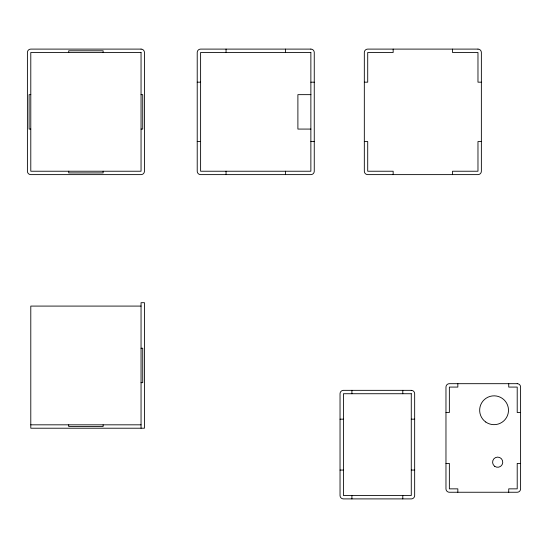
<?xml version="1.0" encoding="UTF-8"?>
<svg xmlns="http://www.w3.org/2000/svg" width="548" height="548" viewBox="0 0 548 548"><rect width="100%" height="100%" fill="white"/><g stroke="black" fill="none" stroke-linecap="round" stroke-linejoin="round"><path stroke-width="0.82" d="M197.218 82.179L200.609 82.179M310.867 82.179L314.257 82.179M364.324 82.179L367.715 82.179L367.715 52.492L393.156 52.492L393.156 49.101M481.363 82.179L477.972 82.179L477.972 52.492L452.525 52.492L452.525 49.101M30.791 94.653L29.099 94.653L29.099 129.075L30.791 129.075M141.048 94.653L142.74 94.653L142.74 129.075L141.048 129.075M310.928 94.653L297.893 94.653L297.893 129.075L310.928 129.075M197.218 141.548L200.609 141.548M310.867 141.548L314.257 141.548M364.324 141.548L367.715 141.548L367.715 171.229L393.156 171.229L393.156 174.62M481.363 141.548L477.972 141.548L477.972 171.229L452.525 171.229L452.525 174.62M141.048 306.085L30.791 306.085L30.791 428.214L144.439 428.214L144.439 302.695L141.048 302.695L141.048 428.214M141.048 348.24L142.74 348.24L142.74 382.662L141.048 382.662M445.969 412.528L449.36 412.528L449.36 387.08L457.84 387.08L457.84 383.689M520.6 412.528L517.209 412.528L517.209 387.08L508.729 387.08L508.729 383.689M340.034 419.172L343.425 419.172M411.274 419.172L414.665 419.172M30.791 424.823L141.048 424.823M445.969 463.409L449.36 463.409L449.36 488.857L457.84 488.857L457.84 492.248M520.6 463.409L517.209 463.409L517.209 488.857L508.729 488.857L508.729 492.248M340.034 470.061L343.425 470.061M411.274 470.061L414.665 470.061M402.794 390.34L402.794 393.731M402.794 495.508L402.794 498.899M351.905 390.34L351.905 393.731M351.905 495.508L351.905 498.899M285.419 49.101L285.419 52.492M285.419 171.229L285.419 174.62M226.05 49.101L226.05 52.492M226.05 171.229L226.05 174.62M103.127 52.492L103.127 50.8L68.712 50.8L68.712 52.492M103.127 171.229L103.127 172.928L68.712 172.928L68.712 171.229M103.127 424.823L103.127 426.515L68.712 426.515L68.712 424.823M141.048 49.101L30.791 49.101A3.391 3.391 0 0 0 27.4 52.492L27.4 171.229A3.391 3.391 0 0 0 30.791 174.62L141.048 174.62A3.391 3.391 0 0 0 144.439 171.229L144.439 52.492A3.391 3.391 0 0 0 141.048 49.101M310.867 49.101L200.609 49.101A3.391 3.391 0 0 0 197.218 52.492L197.218 171.229A3.391 3.391 0 0 0 200.609 174.62L310.867 174.62A3.391 3.391 0 0 0 314.257 171.229L314.257 52.492A3.391 3.391 0 0 0 310.867 49.101M477.972 49.101L367.715 49.101A3.391 3.391 0 0 0 364.324 52.492L364.324 171.229A3.391 3.391 0 0 0 367.715 174.62L477.972 174.62A3.391 3.391 0 0 0 481.363 171.229L481.363 52.492A3.391 3.391 0 0 0 477.972 49.101M141.048 52.492L30.791 52.492L30.791 171.229L141.048 171.229L141.048 52.492M310.867 52.492L200.609 52.492L200.609 171.229L310.867 171.229L310.867 52.492M517.209 383.689L449.36 383.689A3.391 3.391 0 0 0 445.969 387.08L445.969 488.857A3.391 3.391 0 0 0 449.36 492.248L517.209 492.248A3.391 3.391 0 0 0 520.6 488.857L520.6 387.08A3.391 3.391 0 0 0 517.209 383.689M411.274 390.34L343.425 390.34A3.391 3.391 0 0 0 340.034 393.731L340.034 495.508A3.391 3.391 0 0 0 343.425 498.899L411.274 498.899A3.391 3.391 0 0 0 414.665 495.508L414.665 393.731A3.391 3.391 0 0 0 411.274 390.34M411.274 393.731L343.425 393.731L343.425 495.508L411.274 495.508L411.274 393.731M494.748 466.348A5.09 5.09 0 0 0 502.742 462.642A5.09 5.09 0 0 0 495.536 457.573A5.09 5.09 0 0 0 494.748 466.348M485.775 422.035A14.419 14.419 0 0 0 508.434 411.541A14.419 14.419 0 0 0 488.021 397.163A14.419 14.419 0 0 0 485.775 422.035"/></g></svg>
